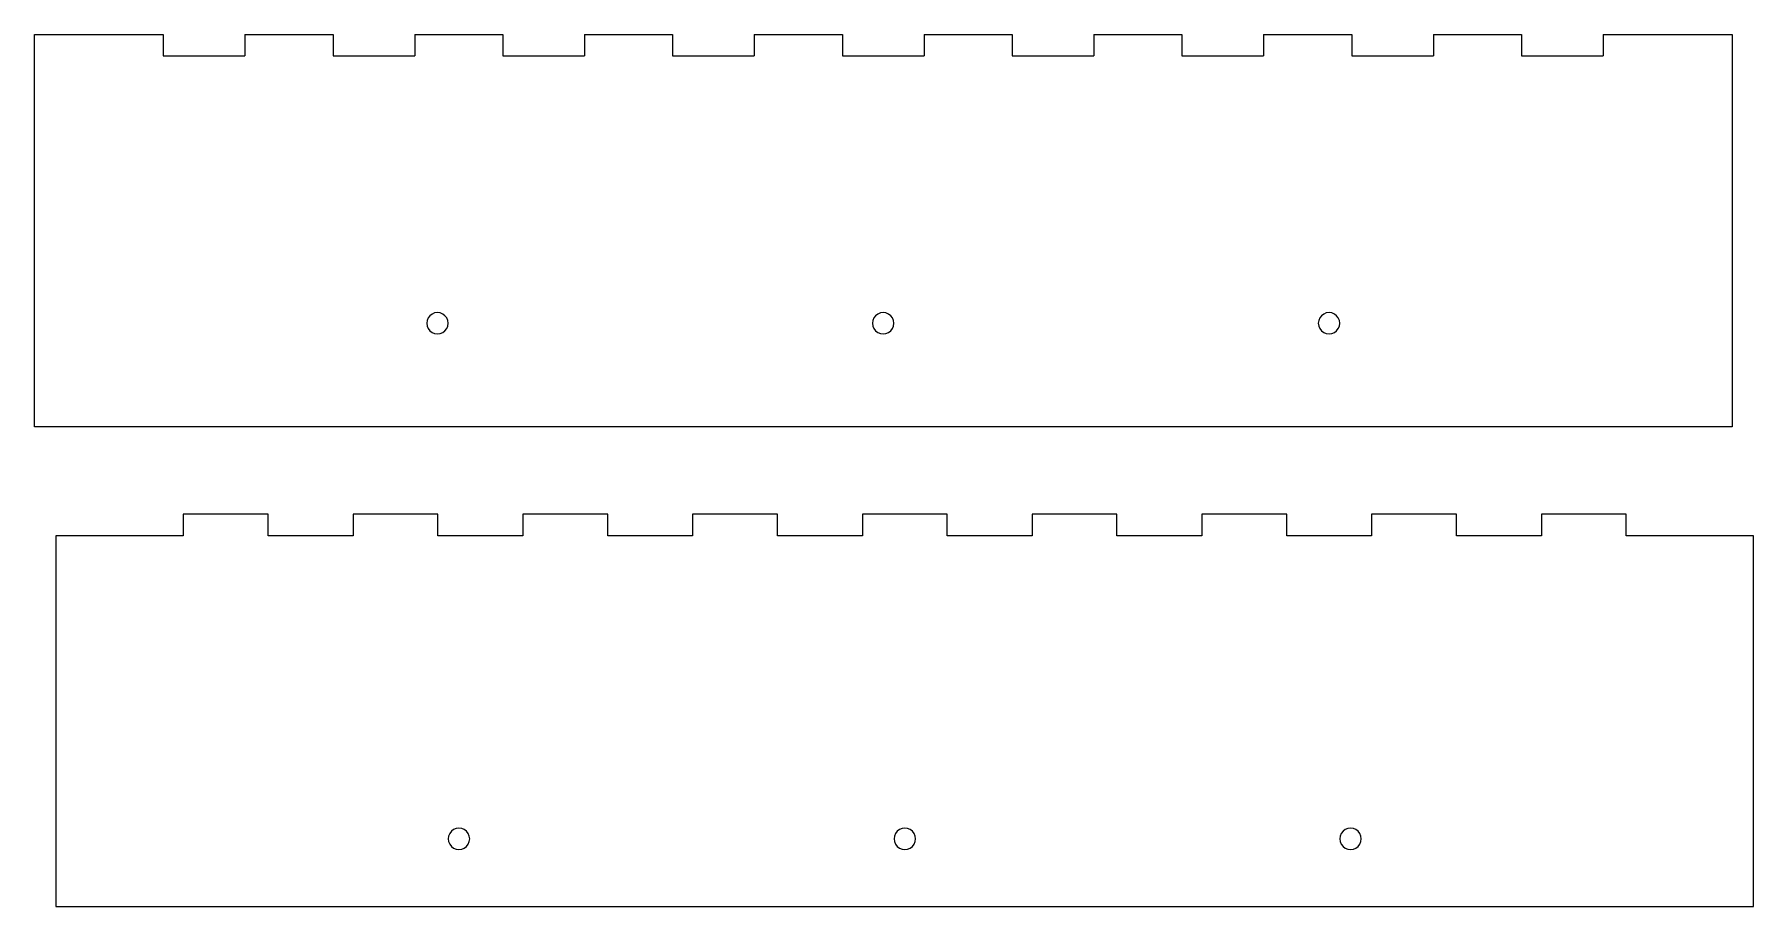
# Model space of a CAD drawing. Extents: x 0 to 241, y 0 to 122.
import ezdxf

# ---------------------------------------------------------------- set-up
doc = ezdxf.new("R2010")
doc.units = 0
doc.layers.add('Layer_1', color=7, linetype='CONTINUOUS')

msp = doc.modelspace()

# ---------------------------------------------------------------- linework, layer by layer
at = {"layer": 'Layer_1', "color": 7}
for points in [[(0.120758, 122.400522), (18.195758, 122.400522)], [(0.120758, 67.400527), (0.120758, 122.400522)], [(18.195758, 122.400522), (18.195758, 119.400517)], [(29.645758, 122.400522), (41.995757, 122.400522)], [(29.645758, 122.400522), (29.645758, 119.400517)], [(41.995757, 122.400522), (41.995757, 119.400517)], [(53.445757, 122.400522), (65.795758, 122.400522)], [(53.445757, 122.400522), (53.445757, 119.400517)], [(65.795758, 122.400522), (65.795758, 119.400517)], [(77.245757, 122.400522), (89.595756, 122.400522)], [(77.245757, 122.400522), (77.245757, 119.400517)], [(89.595756, 122.400522), (89.595756, 119.400517)], [(101.045756, 122.400522), (113.395757, 122.400522)], [(101.045756, 122.400522), (101.045756, 119.400517)], [(113.395757, 122.400522), (113.395757, 119.400517)], [(124.845756, 122.400522), (137.195757, 122.400522)], [(124.845756, 122.400522), (124.845756, 119.400517)], [(137.195757, 122.400522), (137.195757, 119.400517)], [(148.645757, 122.400522), (160.995756, 122.400522)], [(148.645757, 122.400522), (148.645757, 119.400517)], [(160.995756, 122.400522), (160.995756, 119.400517)], [(172.445755, 122.400522), (184.795756, 122.400522)], [(172.445755, 122.400522), (172.445755, 119.400517)], [(184.795756, 122.400522), (184.795756, 119.400517)], [(196.245756, 122.400522), (208.595754, 122.400522)], [(196.245756, 122.400522), (196.245756, 119.400517)], [(208.595754, 122.400522), (208.595754, 119.400517)], [(220.045754, 122.400522), (238.120754, 122.400522)], [(220.045754, 122.400522), (220.045754, 119.400517)], [(238.120754, 122.400522), (238.120754, 67.400527)], [(18.195758, 119.400517), (29.645758, 119.400517)], [(41.995757, 119.400517), (53.445757, 119.400517)], [(65.795758, 119.400517), (77.245757, 119.400517)], [(89.595756, 119.400517), (101.045756, 119.400517)], [(113.395757, 119.400517), (124.845756, 119.400517)], [(137.195757, 119.400517), (148.645757, 119.400517)], [(160.995756, 119.400517), (172.445755, 119.400517)], [(184.795756, 119.400517), (196.245756, 119.400517)], [(208.595754, 119.400517), (220.045754, 119.400517)], [(238.120754, 67.400527), (0.120758, 67.400527)], [(20.994568, 55.120765), (20.994568, 52.120766)], [(32.894567, 55.120765), (20.994568, 55.120765)], [(32.894567, 52.120766), (32.894567, 55.120765)], [(44.794568, 55.120765), (44.794568, 52.120766)], [(56.694568, 55.120765), (44.794568, 55.120765)], [(56.694568, 52.120766), (56.694568, 55.120765)], [(68.594566, 55.120765), (68.594566, 52.120766)], [(80.494566, 55.120765), (68.594566, 55.120765)], [(80.494566, 52.120766), (80.494566, 55.120765)], [(92.394567, 55.120765), (92.394567, 52.120766)], [(104.294567, 55.120765), (92.394567, 55.120765)], [(104.294567, 52.120766), (104.294567, 55.120765)], [(116.194568, 55.120765), (116.194568, 52.120766)], [(128.094565, 55.120765), (116.194568, 55.120765)], [(128.094565, 52.120766), (128.094565, 55.120765)], [(139.994566, 55.120765), (139.994566, 52.120766)], [(151.894566, 55.120765), (139.994566, 55.120765)], [(151.894566, 52.120766), (151.894566, 55.120765)], [(163.794567, 55.120765), (163.794567, 52.120766)], [(175.694567, 55.120765), (163.794567, 55.120765)], [(175.694567, 52.120766), (175.694567, 55.120765)], [(187.594565, 55.120765), (187.594565, 52.120766)], [(199.494565, 55.120765), (187.594565, 55.120765)], [(199.494565, 52.120766), (199.494565, 55.120765)], [(211.394565, 55.120765), (211.394565, 52.120766)], [(223.294566, 55.120765), (211.394565, 55.120765)], [(223.294566, 52.120766), (223.294566, 55.120765)], [(3.144568, 52.120766), (3.144568, 0.120762)], [(20.994568, 52.120766), (3.144568, 52.120766)], [(44.794568, 52.120766), (32.894567, 52.120766)], [(68.594566, 52.120766), (56.694568, 52.120766)], [(92.394567, 52.120766), (80.494566, 52.120766)], [(116.194568, 52.120766), (104.294567, 52.120766)], [(139.994566, 52.120766), (128.094565, 52.120766)], [(163.794567, 52.120766), (151.894566, 52.120766)], [(187.594565, 52.120766), (175.694567, 52.120766)], [(211.394565, 52.120766), (199.494565, 52.120766)], [(241.144564, 52.120766), (223.294566, 52.120766)], [(241.144564, 0.120762), (241.144564, 52.120766)], [(3.144568, 0.120762), (241.144564, 0.120762)]]:
    msp.add_lwpolyline(points, dxfattribs=at)
for points in [[(58.120756, 81.900513)], [(120.620757, 81.900513)], [(183.120756, 81.900513)], [(61.144566, 9.620759)], [(123.644567, 9.620759)], [(186.144566, 9.620759)]]:
    msp.add_lwpolyline(points, close=True, dxfattribs=at)
for points in [[(55.870442, 83.200461), (55.40618, 82.932269), (55.120367, 82.436671), (55.120757, 81.900513)], [(57.371072, 83.200461), (56.90681, 83.468652), (56.334703, 83.468652), (55.870442, 83.200461)], [(58.120756, 81.900513), (58.121146, 82.436671), (57.835333, 82.932269), (57.371072, 83.200461)], [(118.370756, 83.199552), (117.906654, 82.931603), (117.620756, 82.436412), (117.620756, 81.900513)], [(119.870757, 83.199552), (119.406655, 83.467502), (118.834858, 83.467502), (118.370756, 83.199552)], [(120.620757, 81.900513), (120.620757, 82.436412), (120.334859, 82.931603), (119.870757, 83.199552)], [(180.870441, 83.200461), (180.40618, 82.932269), (180.120367, 82.436671), (180.120757, 81.900513)], [(182.371071, 83.200461), (181.90681, 83.468652), (181.334703, 83.468652), (180.870441, 83.200461)], [(183.120756, 81.900513), (183.121146, 82.436671), (182.835333, 82.932269), (182.371071, 83.200461)], [(55.120757, 81.900513), (55.120367, 81.364355), (55.40618, 80.868758), (55.870442, 80.600566)], [(55.870442, 80.600566), (56.334703, 80.332374), (56.90681, 80.332374), (57.371072, 80.600566)], [(57.371072, 80.600566), (57.835333, 80.868758), (58.121146, 81.364355), (58.120756, 81.900513)], [(117.620756, 81.900513), (117.620756, 81.364615), (117.906654, 80.869424), (118.370756, 80.601474)], [(118.370756, 80.601474), (118.834858, 80.333525), (119.406655, 80.333525), (119.870757, 80.601474)], [(119.870757, 80.601474), (120.334859, 80.869424), (120.620757, 81.364615), (120.620757, 81.900513)], [(180.120757, 81.900513), (180.120367, 81.364355), (180.40618, 80.868758), (180.870441, 80.600566)], [(180.870441, 80.600566), (181.334703, 80.332374), (181.90681, 80.332374), (182.371071, 80.600566)], [(182.371071, 80.600566), (182.835333, 80.868758), (183.121146, 81.364355), (183.120756, 81.900513)], [(58.894252, 10.920706), (58.42999, 10.652514), (58.144177, 10.156917), (58.144567, 9.620759)], [(60.394882, 10.920706), (59.93062, 11.188898), (59.358513, 11.188898), (58.894252, 10.920706)], [(61.144566, 9.620759), (61.144956, 10.156917), (60.859143, 10.652514), (60.394882, 10.920706)], [(121.394566, 10.919797), (120.930464, 10.651848), (120.644566, 10.156657), (120.644566, 9.620759)], [(122.894567, 10.919797), (122.430465, 11.187747), (121.858668, 11.187747), (121.394566, 10.919797)], [(123.644567, 9.620759), (123.644567, 10.156657), (123.358669, 10.651848), (122.894567, 10.919797)], [(183.894251, 10.920706), (183.42999, 10.652514), (183.144177, 10.156917), (183.144567, 9.620759)], [(185.394881, 10.920706), (184.93062, 11.188898), (184.358513, 11.188898), (183.894251, 10.920706)], [(186.144566, 9.620759), (186.144956, 10.156917), (185.859143, 10.652514), (185.394881, 10.920706)], [(58.144567, 9.620759), (58.144177, 9.0846), (58.42999, 8.589003), (58.894252, 8.320811)], [(58.894252, 8.320811), (59.358513, 8.052619), (59.93062, 8.052619), (60.394882, 8.320811)], [(60.394882, 8.320811), (60.859143, 8.589003), (61.144956, 9.0846), (61.144566, 9.620759)], [(120.644566, 9.620759), (120.644566, 9.08486), (120.930464, 8.589669), (121.394566, 8.32172)], [(121.394566, 8.32172), (121.858668, 8.05377), (122.430465, 8.05377), (122.894567, 8.32172)], [(122.894567, 8.32172), (123.358669, 8.589669), (123.644567, 9.08486), (123.644567, 9.620759)], [(183.144567, 9.620759), (183.144177, 9.0846), (183.42999, 8.589003), (183.894251, 8.320811)], [(183.894251, 8.320811), (184.358513, 8.052619), (184.93062, 8.052619), (185.394881, 8.320811)], [(185.394881, 8.320811), (185.859143, 8.589003), (186.144956, 9.0846), (186.144566, 9.620759)]]:
    msp.add_open_spline(points, degree=3, dxfattribs=at)

doc.saveas('drawing.dxf')
